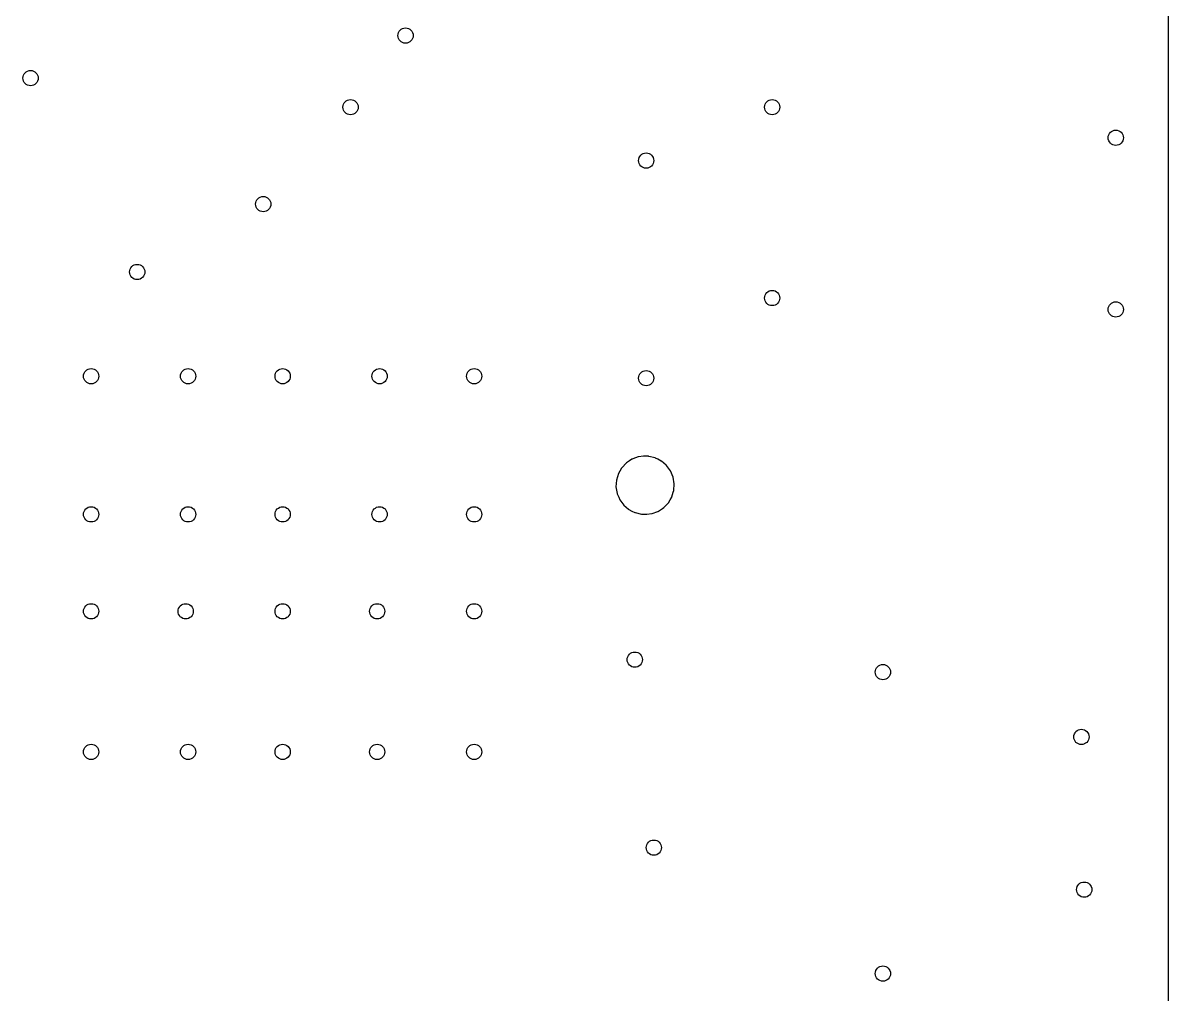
# Model space of a CAD drawing. Extents: x 0.02 to 3.98, y 0.02 to 3.98.
# Drawn here: x 2.797 to 3.978, y 1.995 to 2.997 of the extents above; entities that cross this region are included whole.
import ezdxf

# ---------------------------------------------------------------- set-up
doc = ezdxf.new("R2010")
doc.units = 0
doc.header["$MEASUREMENT"] = 0
doc.layers.add('BLACK', color=7, linetype='CONTINUOUS')

msp = doc.modelspace()

# ---------------------------------------------------------------- linework, layer by layer
at = {"layer": 'BLACK', "linetype": 'CONTINUOUS'}
for p, q in [((3.97817, 3.97427), (3.97817, 0.025728)), ((3.41951, 2.54307), (3.41473, 2.53801)), ((3.42264, 2.54512), (3.41951, 2.54307)), ((3.42515, 2.54676), (3.42264, 2.54512)), ((3.42534, 2.54688), (3.42515, 2.54676)), ((3.42515, 2.54676), (3.42515, 2.54676)), ((3.42628, 2.54723), (3.42534, 2.54688)), ((3.43167, 2.54918), (3.42628, 2.54723)), ((3.43188, 2.54926), (3.43167, 2.54918)), ((3.43167, 2.54918), (3.43167, 2.54918)), ((3.43706, 2.54986), (3.43188, 2.54926)), ((3.44208, 2.54986), (3.43706, 2.54986)), ((3.44214, 2.54986), (3.44208, 2.54986)), ((3.44234, 2.54985), (3.44214, 2.54986)), ((3.44214, 2.54986), (3.44214, 2.54986)), ((3.44252, 2.54983), (3.44234, 2.54985)), ((3.44234, 2.54985), (3.44234, 2.54985)), ((3.44268, 2.54979), (3.44252, 2.54983)), ((3.44906, 2.54823), (3.44268, 2.54979)), ((3.44268, 2.54979), (3.44268, 2.54979)), ((3.44928, 2.54818), (3.44906, 2.54823)), ((3.44906, 2.54823), (3.44906, 2.54823)), ((3.44948, 2.54808), (3.44928, 2.54818)), ((3.45182, 2.54688), (3.44948, 2.54808)), ((3.44948, 2.54808), (3.44948, 2.54808)), ((3.45548, 2.54501), (3.45182, 2.54688)), ((3.45565, 2.54487), (3.45548, 2.54501)), ((3.46062, 2.54065), (3.45565, 2.54487)), ((3.45565, 2.54487), (3.45565, 2.54487)), ((3.46079, 2.5405), (3.46062, 2.54065)), ((3.46062, 2.54065), (3.46062, 2.54065)), ((3.46492, 2.5349), (3.46079, 2.5405)), ((3.41123, 2.53199), (3.40921, 2.52532)), ((3.4128, 2.53469), (3.41123, 2.53199)), ((3.41461, 2.53781), (3.4128, 2.53469)), ((3.41473, 2.53801), (3.41461, 2.53781)), ((3.41461, 2.53781), (3.41461, 2.53781)), ((3.46764, 2.52849), (3.46492, 2.5349)), ((3.46882, 2.52163), (3.46764, 2.52849)), ((3.40921, 2.52532), (3.40878, 2.51837)), ((3.40878, 2.51837), (3.40996, 2.51151)), ((3.46839, 2.51468), (3.46882, 2.52163)), ((3.40996, 2.51151), (3.41005, 2.5113)), ((3.41005, 2.5113), (3.41155, 2.50777)), ((3.41155, 2.50777), (3.41268, 2.5051)), ((3.41268, 2.5051), (3.41681, 2.4995)), ((3.46287, 2.50199), (3.46468, 2.5051)), ((3.46468, 2.5051), (3.46626, 2.50782)), ((3.46626, 2.50782), (3.46637, 2.50801)), ((3.46626, 2.50782), (3.46626, 2.50782)), ((3.46637, 2.50801), (3.46782, 2.5128)), ((3.46782, 2.5128), (3.46832, 2.51446)), ((3.46832, 2.51446), (3.46839, 2.51468)), ((3.46832, 2.51446), (3.46832, 2.51446)), ((3.41681, 2.4995), (3.41698, 2.49935)), ((3.41698, 2.49935), (3.41698, 2.49935)), ((3.41698, 2.49935), (3.42159, 2.49543)), ((3.42159, 2.49543), (3.42212, 2.49499)), ((3.42212, 2.49499), (3.42528, 2.49337)), ((3.42528, 2.49337), (3.42812, 2.49192)), ((3.44593, 2.49082), (3.45205, 2.49304)), ((3.45205, 2.49304), (3.45226, 2.49312)), ((3.45226, 2.49312), (3.45245, 2.49324)), ((3.45245, 2.49324), (3.45678, 2.49608)), ((3.45245, 2.49324), (3.45245, 2.49324)), ((3.45678, 2.49608), (3.45809, 2.49693)), ((3.45809, 2.49693), (3.46287, 2.50199)), ((3.42812, 2.49192), (3.42812, 2.49192)), ((3.42812, 2.49192), (3.42832, 2.49182)), ((3.42832, 2.49182), (3.42854, 2.49177)), ((3.42854, 2.49177), (3.42854, 2.49177)), ((3.42854, 2.49177), (3.43492, 2.49021)), ((3.43492, 2.49021), (3.43492, 2.49021)), ((3.43492, 2.49021), (3.43508, 2.49017)), ((3.43508, 2.49017), (3.43526, 2.49015)), ((3.43526, 2.49015), (3.43526, 2.49015)), ((3.43526, 2.49015), (3.43546, 2.49014)), ((3.43546, 2.49014), (3.43546, 2.49014)), ((3.43546, 2.49014), (3.43552, 2.49014)), ((3.43552, 2.49014), (3.44054, 2.49014)), ((3.44054, 2.49014), (3.44572, 2.49074)), ((3.44572, 2.49074), (3.44593, 2.49082)), ((3.44593, 2.49082), (3.44593, 2.49082))]:
    msp.add_line(p, q, dxfattribs=at)
at = {"layer": 'BLACK'}
for centre in [(3.19173, 2.98386), (2.805, 2.94), (3.135, 2.91), (3.56984, 2.91), (3.92417, 2.8785), (3.43992, 2.85488), (3.045, 2.81), (2.915, 2.74), (3.56984, 2.71315), (3.92417, 2.70134), (2.8675, 2.6325), (2.9675, 2.6325), (3.065, 2.6325), (3.165, 2.6325), (3.2625, 2.6325), (3.43992, 2.63047), (2.8675, 2.49), (2.9675, 2.49), (3.065, 2.49), (3.165, 2.49), (3.2625, 2.49), (2.8675, 2.39), (2.965, 2.39), (3.065, 2.39), (3.1625, 2.39), (3.2625, 2.39), (3.42813, 2.34013), (3.68402, 2.32732), (3.88874, 2.26039), (2.8675, 2.245), (2.9675, 2.245), (3.065, 2.245), (3.1625, 2.245), (3.2625, 2.245), (3.4478, 2.14622), (3.89169, 2.10291), (3.68402, 2.0163)]:
    msp.add_circle(centre, 0.007874, dxfattribs=at)

doc.saveas('drawing.dxf')
